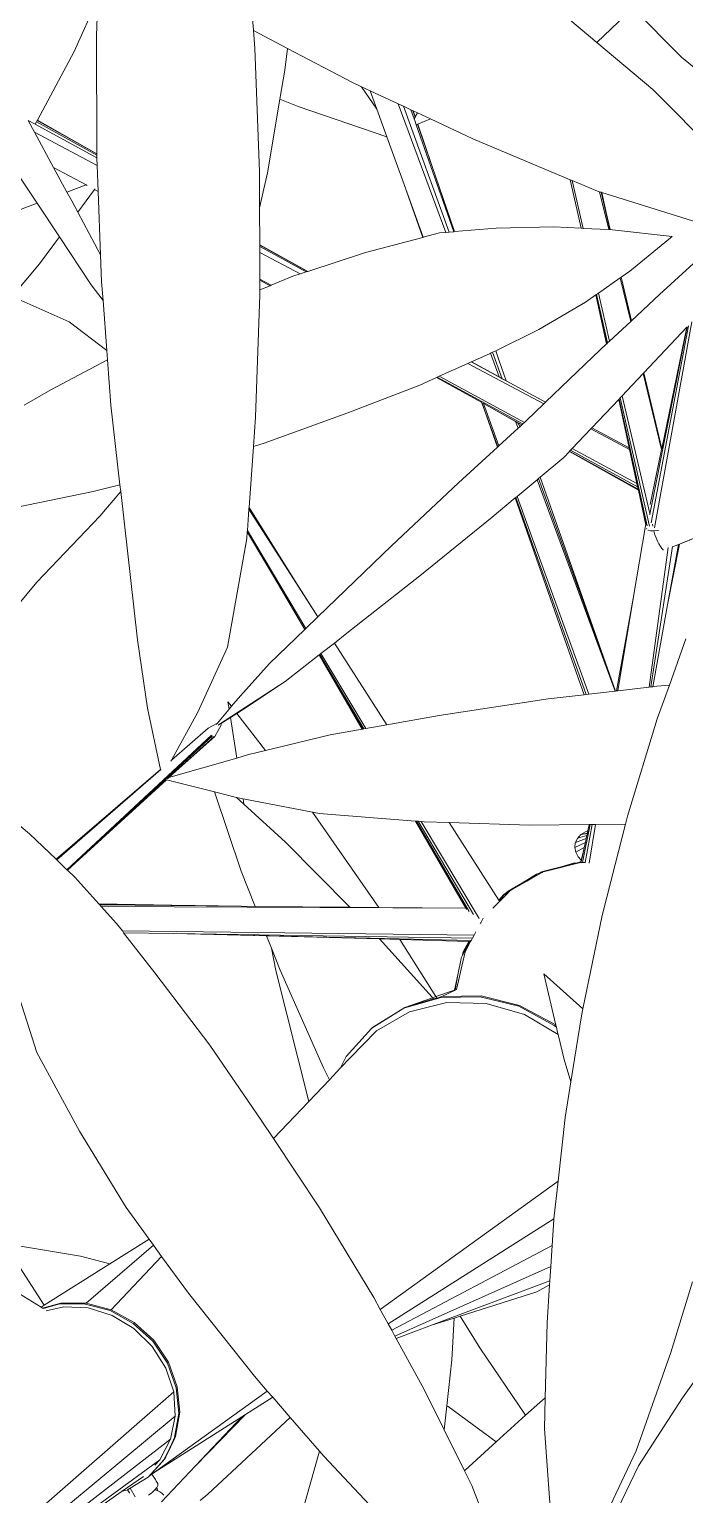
# Model space of a CAD drawing. Header units: inches. Extents: x 3 to 218426, y 2 to 56473.
# Drawn here: x 41606.5 to 41701.1, y 21771.5 to 21982.9 of the extents above; entities that cross this region are included whole.
import ezdxf

# ---------------------------------------------------------------- set-up
doc = ezdxf.new("R2010")
doc.units = ezdxf.units.IN
doc.header["$MEASUREMENT"] = 0
doc.layers.add('Edges', color=7, linetype='Continuous', lineweight=18)

# ---------------------------------------------------------------- blocks, each defined once
blk = doc.blocks.new('BAMBOOPLAN')
at = {"layer": 'Edges'}
for p, q in [((5.8581, 7.2785), (5.8747, 7.0607)), ((5.5537, 7.1268), (5.5053, 7.0174)), ((5.5537, 7.1268), (5.551, 7.0505)), ((6.6573, 7.1071), (6.5829, 7.0361)), ((6.6573, 7.1071), (6.7578, 7.0055)), ((6.5103, 7.0969), (6.5829, 7.0361)), ((5.551, 7.0505), (5.5516, 6.8068)), ((5.8747, 7.0607), (5.8775, 7.0241)), ((5.8747, 7.0607), (5.9453, 7.0237)), ((5.5053, 7.0174), (5.4291, 6.8758)), ((5.8775, 7.0241), (5.8875, 6.7697)), ((5.9453, 7.0237), (5.9395, 6.9793)), ((5.9453, 7.0237), (6.0791, 6.9536)), ((6.5829, 7.0361), (6.6985, 6.9394)), ((6.7578, 7.0055), (6.8607, 6.9212)), ((5.9395, 6.9793), (5.9294, 6.9195)), ((6.0791, 6.9536), (6.0976, 6.9449)), ((5.9294, 6.9195), (5.9036, 6.7676)), ((5.9294, 6.9195), (5.9669, 6.9038)), ((6.0976, 6.9449), (6.129, 6.8988)), ((6.0976, 6.9449), (6.1153, 6.9367)), ((6.1153, 6.9367), (6.1734, 6.9094)), ((6.1153, 6.9367), (6.129, 6.8988)), ((6.6985, 6.9394), (6.8376, 6.7994)), ((5.9669, 6.9038), (6.1499, 6.8413)), ((6.129, 6.8988), (6.1499, 6.8413)), ((6.2714, 6.6445), (6.1734, 6.9094)), ((6.1734, 6.9094), (6.1841, 6.9045)), ((6.2782, 6.6451), (6.1841, 6.9045)), ((6.1841, 6.9045), (6.1998, 6.8971)), ((6.1998, 6.8971), (6.2083, 6.8729)), ((6.1998, 6.8971), (6.2036, 6.8953)), ((6.2036, 6.8953), (6.2082, 6.882)), ((6.2036, 6.8953), (6.2044, 6.8949)), ((6.2044, 6.8949), (6.2086, 6.8826)), ((6.2044, 6.8949), (6.2133, 6.8908)), ((6.2133, 6.8908), (6.2086, 6.8826)), ((6.2133, 6.8908), (6.2398, 6.8784)), ((5.4102, 6.8755), (5.423, 6.8685)), ((5.4102, 6.8755), (5.4235, 6.8509)), ((5.423, 6.8685), (5.4247, 6.8676)), ((5.4272, 6.8723), (5.4247, 6.8676)), ((5.4247, 6.8676), (5.5516, 6.7984)), ((5.4287, 6.8751), (5.4272, 6.8723)), ((5.4272, 6.8723), (5.5516, 6.8037)), ((5.4291, 6.8758), (5.4287, 6.8751)), ((5.4287, 6.8751), (5.5516, 6.8066)), ((5.4291, 6.8758), (5.5516, 6.8068)), ((6.2082, 6.882), (6.2064, 6.8789)), ((6.2086, 6.8826), (6.2082, 6.882)), ((6.2083, 6.8729), (6.2106, 6.8665)), ((6.2132, 6.8676), (6.2106, 6.8665)), ((6.2106, 6.8665), (6.2881, 6.646)), ((6.2136, 6.8678), (6.2132, 6.8676)), ((6.2132, 6.8676), (6.2427, 6.7823)), ((6.2398, 6.8784), (6.2136, 6.8678)), ((6.2136, 6.8678), (6.2427, 6.7823)), ((6.2398, 6.8784), (6.3275, 6.8373)), ((5.5522, 6.7822), (5.4235, 6.8509)), ((5.4235, 6.8509), (5.4626, 6.7785)), ((6.1499, 6.8413), (6.1855, 6.743)), ((6.3275, 6.8373), (6.5282, 6.7531)), ((5.3599, 6.8081), (5.4284, 6.7047)), ((5.5516, 6.8068), (5.5516, 6.8066)), ((5.5516, 6.8066), (5.5516, 6.8037)), ((5.5516, 6.8037), (5.5516, 6.7984)), ((5.5516, 6.7984), (5.5516, 6.7969)), ((5.4626, 6.7785), (5.5296, 6.7423)), ((5.4626, 6.7785), (5.4902, 6.7277)), ((5.5516, 6.7969), (5.5522, 6.7822)), ((5.5522, 6.7822), (5.5543, 6.7289)), ((5.8875, 6.7697), (5.8876, 6.6953)), ((6.2427, 6.7823), (6.2897, 6.6461)), ((5.4902, 6.7277), (5.5296, 6.7423)), ((5.5296, 6.7423), (5.5318, 6.7411)), ((5.9036, 6.7676), (5.8876, 6.6953)), ((6.1855, 6.743), (6.2243, 6.6343)), ((6.1855, 6.743), (6.2249, 6.6344)), ((6.5282, 6.7531), (6.5462, 6.6744)), ((6.5282, 6.7531), (6.5321, 6.7515)), ((6.5321, 6.7515), (6.5552, 6.6528)), ((6.5321, 6.7515), (6.5848, 6.7294)), ((5.4902, 6.7277), (5.5001, 6.7094)), ((5.5001, 6.7094), (5.5124, 6.6863)), ((5.5124, 6.6863), (5.5469, 6.7329)), ((5.5469, 6.7329), (5.5479, 6.7343)), ((5.5469, 6.7329), (5.5543, 6.7289)), ((5.5543, 6.7289), (5.5595, 6.5982)), ((6.5848, 6.7294), (6.5888, 6.7281)), ((6.6076, 6.6503), (6.5888, 6.7281)), ((6.5888, 6.7281), (6.5919, 6.7272)), ((6.6101, 6.6502), (6.5919, 6.7272)), ((6.5919, 6.7272), (6.5929, 6.7269)), ((6.6024, 6.6859), (6.5929, 6.7269)), ((6.5929, 6.7269), (6.5933, 6.7268)), ((6.5933, 6.7268), (6.6024, 6.6859)), ((6.5933, 6.7268), (6.7912, 6.6652)), ((5.3481, 6.6748), (5.4284, 6.7047)), ((5.4746, 6.6351), (5.4284, 6.7047)), ((5.5124, 6.6863), (5.5595, 6.5982)), ((5.8876, 6.6953), (5.8878, 6.6192)), ((6.6107, 6.6502), (6.6024, 6.6859)), ((6.3753, 6.6535), (6.2897, 6.6461)), ((6.4945, 6.6557), (6.3753, 6.6535)), ((6.551, 6.653), (6.4945, 6.6557)), ((6.551, 6.653), (6.5462, 6.6744)), ((6.5462, 6.6744), (6.5511, 6.653)), ((6.5511, 6.653), (6.551, 6.653)), ((6.5552, 6.6528), (6.5511, 6.653)), ((6.6076, 6.6503), (6.5552, 6.6528)), ((6.6101, 6.6502), (6.6076, 6.6503)), ((6.6107, 6.6502), (6.6101, 6.6502)), ((6.6157, 6.6499), (6.6107, 6.6502)), ((6.7388, 6.6362), (6.6157, 6.6499)), ((5.4338, 6.5799), (5.4746, 6.6351)), ((5.4746, 6.6351), (5.5399, 6.5366)), ((5.8878, 6.6192), (5.9868, 6.5641)), ((5.8878, 6.6192), (5.8878, 6.6185)), ((5.8878, 6.6185), (5.9866, 6.564)), ((5.8878, 6.6185), (5.8878, 6.6152)), ((6.2243, 6.6343), (6.1061, 6.6028)), ((6.2249, 6.6344), (6.2243, 6.6343)), ((6.2587, 6.6434), (6.2249, 6.6344)), ((6.2714, 6.6445), (6.2587, 6.6434)), ((6.2782, 6.6451), (6.2714, 6.6445)), ((6.2881, 6.646), (6.2782, 6.6451)), ((6.2897, 6.6461), (6.2881, 6.646)), ((6.7388, 6.6362), (6.6514, 6.5649)), ((5.5595, 6.5982), (5.5617, 6.5426)), ((5.8878, 6.6152), (5.9836, 6.5631)), ((5.8878, 6.6152), (5.8879, 6.6033)), ((5.971, 6.559), (5.8879, 6.6033)), ((5.8879, 6.6033), (5.888, 6.5482)), ((6.1061, 6.6028), (5.9868, 6.5641)), ((6.7986, 6.595), (6.7127, 6.5168)), ((5.3772, 6.5124), (5.4338, 6.5799)), ((5.971, 6.559), (5.9564, 6.5542)), ((5.9836, 6.5631), (5.971, 6.559)), ((5.9866, 6.564), (5.9836, 6.5631)), ((5.9868, 6.5641), (5.9866, 6.564)), ((6.6514, 6.5649), (6.6334, 6.5523)), ((5.5399, 6.5366), (5.5646, 6.5039)), ((5.5617, 6.5426), (5.5646, 6.5039)), ((5.888, 6.5482), (5.9112, 6.5356)), ((5.888, 6.5482), (5.888, 6.5463)), ((5.888, 6.5463), (5.9092, 6.5347)), ((5.888, 6.5463), (5.8881, 6.526)), ((5.9092, 6.5347), (5.8881, 6.526)), ((5.9112, 6.5356), (5.9092, 6.5347)), ((5.9564, 6.5542), (5.9112, 6.5356)), ((6.6315, 6.551), (6.5863, 6.5195)), ((6.6333, 6.5522), (6.6315, 6.551)), ((6.6532, 6.4611), (6.6315, 6.551)), ((6.6334, 6.5523), (6.6333, 6.5522)), ((6.6352, 6.5442), (6.6333, 6.5522)), ((6.6352, 6.5442), (6.6334, 6.5523)), ((6.6546, 6.4624), (6.6352, 6.5442)), ((5.3772, 6.5124), (5.4949, 6.4599)), ((5.5646, 6.5039), (5.5725, 6.4007)), ((5.8881, 6.5161), (5.8793, 6.2639)), ((5.8881, 6.526), (5.8881, 6.5161)), ((6.5596, 6.5008), (6.4634, 6.4441)), ((6.5813, 6.516), (6.5596, 6.5008)), ((6.6033, 6.4145), (6.5813, 6.516)), ((6.5814, 6.516), (6.5813, 6.516)), ((6.5824, 6.5167), (6.5814, 6.516)), ((6.6038, 6.415), (6.5814, 6.516)), ((6.5863, 6.5195), (6.5824, 6.5167)), ((6.5824, 6.5167), (6.6054, 6.4165)), ((6.5863, 6.5195), (6.6095, 6.4203)), ((6.7127, 6.5168), (6.6546, 6.4624)), ((5.4949, 6.4599), (5.5725, 6.4007)), ((6.4634, 6.4441), (6.3746, 6.4006)), ((6.6532, 6.4611), (6.6095, 6.4203)), ((6.6546, 6.4624), (6.6532, 6.4611)), ((6.7689, 6.4489), (6.68, 6.3548)), ((6.6924, 6.0634), (6.7695, 6.4496)), ((6.772, 6.4522), (6.6951, 6.0459)), ((6.7794, 6.4601), (6.702, 6.0357)), ((6.717, 6.1983), (6.7689, 6.4489)), ((6.6033, 6.4145), (6.5747, 6.3878)), ((6.6038, 6.415), (6.6033, 6.4145)), ((6.6054, 6.4165), (6.6038, 6.415)), ((6.6095, 6.4203), (6.6054, 6.4165)), ((5.5739, 6.3817), (5.457, 6.32)), ((5.5725, 6.4007), (5.5739, 6.3817)), ((5.5739, 6.3817), (5.581, 6.2881)), ((6.3242, 6.3775), (6.3172, 6.3744)), ((6.3248, 6.3777), (6.3242, 6.3775)), ((6.3242, 6.3775), (6.4126, 6.3294)), ((6.3631, 6.3949), (6.3248, 6.3777)), ((6.3248, 6.3777), (6.3816, 6.3464)), ((6.3636, 6.3952), (6.3631, 6.3949)), ((6.3682, 6.3974), (6.3636, 6.3952)), ((6.3816, 6.3464), (6.3636, 6.3952)), ((6.3745, 6.4005), (6.3682, 6.3974)), ((6.388, 6.3429), (6.3682, 6.3974)), ((6.3746, 6.4006), (6.3745, 6.4005)), ((6.3745, 6.4005), (6.3819, 6.3794)), ((6.3746, 6.4006), (6.3819, 6.3794)), ((6.3819, 6.3794), (6.3964, 6.3383)), ((6.5747, 6.3878), (6.4771, 6.2942)), ((6.2523, 6.3452), (6.2182, 6.3299)), ((6.254, 6.346), (6.2523, 6.3452)), ((6.2523, 6.3452), (6.3456, 6.2935)), ((6.258, 6.3478), (6.254, 6.346)), ((6.254, 6.346), (6.4302, 6.2495)), ((6.3172, 6.3744), (6.258, 6.3478)), ((6.258, 6.3478), (6.4336, 6.2526)), ((6.4737, 6.2909), (6.3172, 6.3744)), ((6.3816, 6.3464), (6.388, 6.3429)), ((6.679, 6.3537), (6.6449, 6.3176)), ((6.68, 6.3548), (6.679, 6.3537)), ((6.7168, 6.1971), (6.679, 6.3537)), ((6.717, 6.1983), (6.68, 6.3548)), ((5.457, 6.32), (5.4021, 6.2886)), ((6.2182, 6.3299), (6.0697, 6.2725)), ((6.388, 6.3429), (6.3964, 6.3383)), ((6.3964, 6.3383), (6.4126, 6.3294)), ((6.4126, 6.3294), (6.4771, 6.2942)), ((6.6449, 6.3176), (6.6357, 6.3079)), ((5.581, 6.2881), (5.5995, 6.1244)), ((6.3456, 6.2935), (6.3779, 6.2016)), ((6.3456, 6.2935), (6.3461, 6.2933)), ((6.3461, 6.2933), (6.3786, 6.2023)), ((6.3461, 6.2933), (6.3493, 6.2915)), ((6.3493, 6.2915), (6.3809, 6.2044)), ((6.3493, 6.2915), (6.3774, 6.2759)), ((6.4737, 6.2909), (6.4381, 6.2567)), ((6.4771, 6.2942), (6.4737, 6.2909)), ((6.6282, 6.2999), (6.5731, 6.2419)), ((6.6291, 6.3009), (6.6282, 6.2999)), ((6.6498, 6.2001), (6.6282, 6.2999)), ((6.6314, 6.3033), (6.6291, 6.3009)), ((6.6872, 6.0396), (6.6291, 6.3009)), ((6.6357, 6.3079), (6.6314, 6.3033)), ((6.6314, 6.3033), (6.692, 6.0388)), ((6.6357, 6.3079), (6.6925, 6.0649)), ((5.8793, 6.2639), (5.8749, 6.2034)), ((6.0697, 6.2725), (5.8972, 6.2103)), ((6.3774, 6.2759), (6.4155, 6.2546)), ((6.3774, 6.2759), (6.4283, 6.2478)), ((6.4206, 6.2407), (6.4155, 6.2546)), ((6.4155, 6.2546), (6.4212, 6.2515)), ((6.4381, 6.2567), (6.4336, 6.2526)), ((6.4206, 6.2407), (6.3809, 6.2044)), ((6.424, 6.2438), (6.4206, 6.2407)), ((6.424, 6.2438), (6.4212, 6.2515)), ((6.4212, 6.2515), (6.4281, 6.2476)), ((6.4281, 6.2476), (6.424, 6.2438)), ((6.4283, 6.2478), (6.4281, 6.2476)), ((6.4302, 6.2495), (6.4283, 6.2478)), ((6.4336, 6.2526), (6.4302, 6.2495)), ((6.5706, 6.2393), (6.5325, 6.1991)), ((6.5731, 6.2419), (6.5706, 6.2393)), ((6.6506, 6.1966), (6.5706, 6.2393)), ((6.5731, 6.2419), (6.6498, 6.2001)), ((5.8749, 6.2034), (5.8657, 6.0772)), ((5.8972, 6.2103), (5.8749, 6.2034)), ((6.3779, 6.2016), (6.2979, 6.1284)), ((6.3786, 6.2023), (6.3779, 6.2016)), ((6.3809, 6.2044), (6.3786, 6.2023)), ((6.529, 6.1954), (6.5269, 6.1932)), ((6.5325, 6.1991), (6.529, 6.1954)), ((6.529, 6.1954), (6.6673, 6.1197)), ((6.5325, 6.1991), (6.6657, 6.1269)), ((6.6506, 6.1966), (6.6498, 6.2001)), ((6.6657, 6.1269), (6.6506, 6.1966)), ((6.6932, 6.0832), (6.7168, 6.1971)), ((6.7168, 6.1971), (6.717, 6.1983)), ((6.5149, 6.1804), (6.4662, 6.1399)), ((6.5264, 6.1926), (6.5149, 6.1804)), ((6.5269, 6.1932), (6.5264, 6.1926)), ((6.5264, 6.1926), (6.6688, 6.1129)), ((6.5269, 6.1932), (6.6683, 6.1149)), ((6.4599, 6.1346), (6.4186, 6.1003)), ((6.4627, 6.137), (6.4599, 6.1346)), ((6.621, 5.6988), (6.4599, 6.1346)), ((6.4662, 6.1399), (6.4627, 6.137)), ((6.6049, 5.7455), (6.4627, 6.137)), ((6.4662, 6.1399), (6.6049, 5.7455)), ((5.5442, 6.1101), (5.3606, 6.0727)), ((5.5995, 6.1244), (5.5442, 6.1101)), ((5.6011, 6.1103), (5.5579, 6.0598)), ((5.5995, 6.1244), (5.6011, 6.1103)), ((5.6354, 5.8045), (5.6011, 6.1103)), ((6.2979, 6.1284), (6.1598, 5.9986)), ((6.6673, 6.1197), (6.6657, 6.1269)), ((6.6683, 6.1149), (6.6673, 6.1197)), ((6.6688, 6.1129), (6.6683, 6.1149)), ((6.678, 6.0703), (6.6688, 6.1129)), ((5.8655, 6.0738), (5.8623, 6.0297)), ((5.8656, 6.0755), (5.8655, 6.0738)), ((6.0075, 5.8516), (5.8655, 6.0738)), ((5.8657, 6.0772), (5.8656, 6.0755)), ((5.9596, 5.9273), (5.8656, 6.0755)), ((5.8657, 6.0772), (5.9596, 5.9273)), ((6.4146, 6.097), (6.367, 6.0573)), ((6.4158, 6.098), (6.4146, 6.097)), ((6.4146, 6.097), (6.5455, 5.7242)), ((6.4186, 6.1003), (6.4158, 6.098)), ((6.4158, 6.098), (6.5609, 5.6917)), ((6.4186, 6.1003), (6.5666, 5.6924)), ((5.5579, 6.0598), (5.4279, 5.9233)), ((6.367, 6.0573), (6.2178, 5.9364)), ((6.6839, 6.0428), (6.678, 6.0703)), ((6.6844, 6.041), (6.678, 6.0703)), ((6.6839, 6.0428), (6.6841, 6.0416)), ((6.6922, 6.0624), (6.6924, 6.0634)), ((6.6925, 6.0647), (6.6925, 6.0649)), ((6.6951, 6.0459), (6.6951, 6.0455)), ((6.6976, 6.0431), (6.6976, 6.0432)), ((6.6976, 6.0431), (6.6987, 6.0386)), ((5.8611, 6.0137), (5.8213, 5.7894)), ((5.8621, 6.027), (5.8611, 6.0137)), ((5.8623, 6.0297), (5.8621, 6.027)), ((5.8621, 6.027), (5.925, 5.9207)), ((5.8623, 6.0297), (5.9829, 5.8279)), ((6.6832, 6.0397), (6.6582, 5.8899)), ((6.6841, 6.0416), (6.6832, 6.0397)), ((6.6842, 6.0417), (6.6841, 6.0416)), ((6.6841, 6.0416), (6.6844, 6.0403)), ((6.6842, 6.0327), (6.6842, 6.0324)), ((6.6844, 6.0402), (6.6845, 6.0401)), ((6.6844, 6.0325), (6.6844, 6.0328)), ((6.6859, 6.0338), (6.686, 6.0335)), ((6.686, 6.0335), (6.686, 6.0334)), ((6.6885, 6.0307), (6.6893, 6.0303)), ((6.6893, 6.0303), (6.6941, 6.0295)), ((6.6941, 6.0295), (6.6947, 6.0295)), ((6.6947, 6.0295), (6.6949, 6.0293)), ((6.6947, 6.0295), (6.7008, 6.0293)), ((6.7005, 6.0293), (6.7012, 6.0266)), ((6.7008, 6.0293), (6.7087, 6.0297)), ((6.7012, 6.0266), (6.703, 6.0208)), ((6.702, 6.0357), (6.702, 6.0357)), ((6.703, 6.0208), (6.7054, 6.0145)), ((6.7054, 6.0145), (6.7082, 6.0082)), ((6.7087, 6.0297), (6.7102, 6.0299)), ((6.7468, 5.9993), (6.824, 6.0309)), ((6.7536, 6.002), (6.8193, 6.0286)), ((6.1598, 5.9986), (6.0076, 5.8517)), ((6.6911, 5.707), (6.73, 5.9946)), ((6.6948, 5.7074), (6.739, 5.9971)), ((6.7082, 6.0082), (6.7113, 6.0022)), ((6.7113, 6.0022), (6.7144, 5.997)), ((6.7144, 5.997), (6.7172, 5.9929)), ((6.7172, 5.9929), (6.7197, 5.9902)), ((6.7197, 5.9902), (6.7204, 5.9898)), ((6.7536, 6.002), (6.7291, 5.8769)), ((6.7514, 6.0011), (6.7291, 5.8769)), ((6.7409, 5.9969), (6.7467, 5.9992)), ((6.7467, 5.9992), (6.7468, 5.9993)), ((6.7468, 5.9993), (6.7514, 6.0011)), ((6.7514, 6.0011), (6.7536, 6.002)), ((5.4279, 5.9233), (5.2848, 5.7516)), ((6.0076, 5.8517), (5.9596, 5.9273)), ((6.2178, 5.9364), (6.0677, 5.818)), ((5.925, 5.9207), (5.9809, 5.826)), ((5.9805, 5.8255), (5.925, 5.9207)), ((6.6582, 5.8899), (6.6236, 5.6991)), ((6.6582, 5.8899), (6.6265, 5.6994)), ((6.7291, 5.8769), (6.6988, 5.7079)), ((6.0075, 5.8516), (5.9829, 5.8279)), ((6.0076, 5.8517), (6.0075, 5.8516)), ((5.6354, 5.8045), (5.6562, 5.6637)), ((5.9805, 5.8255), (5.9081, 5.7556)), ((5.9809, 5.826), (5.9805, 5.8255)), ((5.9829, 5.8279), (5.9809, 5.826)), ((6.0677, 5.818), (6.0418, 5.7979)), ((6.7669, 5.8063), (6.7327, 5.7109)), ((5.8213, 5.7894), (5.7599, 5.6553)), ((6.0106, 5.7735), (5.9404, 5.7189)), ((6.0107, 5.7736), (6.0106, 5.7735)), ((6.0993, 5.6201), (6.0106, 5.7735)), ((6.0115, 5.7742), (6.0107, 5.7736)), ((6.1002, 5.6203), (6.0107, 5.7736)), ((6.0139, 5.7761), (6.0115, 5.7742)), ((6.0115, 5.7742), (6.1023, 5.6207)), ((6.0418, 5.7979), (6.0139, 5.7761)), ((6.0139, 5.7761), (6.1065, 5.6214)), ((6.1497, 5.629), (6.0418, 5.7979)), ((5.9081, 5.7556), (5.8482, 5.6892)), ((6.6218, 5.6989), (6.6049, 5.7455)), ((5.9404, 5.7189), (5.8028, 5.6291)), ((5.9404, 5.7189), (5.8662, 5.6688)), ((6.5567, 5.6912), (6.5455, 5.7242)), ((6.5455, 5.7242), (6.557, 5.6913)), ((6.7327, 5.7109), (6.7067, 5.7088)), ((6.7327, 5.7109), (6.7079, 5.6416)), ((5.8482, 5.6892), (5.8297, 5.6674)), ((6.4824, 5.6826), (6.2582, 5.6482)), ((6.5567, 5.6912), (6.4824, 5.6826)), ((6.557, 5.6913), (6.5567, 5.6912)), ((6.5609, 5.6917), (6.557, 5.6913)), ((6.5666, 5.6924), (6.5609, 5.6917)), ((6.621, 5.6988), (6.5666, 5.6924)), ((6.6218, 5.6989), (6.621, 5.6988)), ((6.6236, 5.6991), (6.6218, 5.6989)), ((6.6265, 5.6994), (6.6236, 5.6991)), ((6.6911, 5.707), (6.6265, 5.6994)), ((6.6948, 5.7074), (6.6911, 5.707)), ((6.6988, 5.7079), (6.6948, 5.7074)), ((6.7067, 5.7088), (6.6988, 5.7079)), ((5.6562, 5.6637), (5.6834, 5.5373)), ((5.7599, 5.6553), (5.7055, 5.5563)), ((5.8247, 5.6615), (5.8006, 5.633)), ((5.8223, 5.6769), (5.8297, 5.6674)), ((5.8223, 5.6769), (5.8247, 5.6615)), ((5.8297, 5.6674), (5.8247, 5.6615)), ((5.8408, 5.6528), (5.8274, 5.6444)), ((5.8662, 5.6688), (5.8408, 5.6528)), ((5.8408, 5.6528), (5.8995, 5.5762)), ((5.7813, 5.6222), (5.7055, 5.5563)), ((5.7813, 5.6222), (5.8006, 5.633)), ((5.7825, 5.6225), (5.7824, 5.6224)), ((5.7958, 5.6064), (5.8084, 5.6284)), ((5.7984, 5.6304), (5.7977, 5.6296)), ((5.8006, 5.633), (5.7994, 5.6315)), ((5.8071, 5.6316), (5.8019, 5.6283)), ((5.8274, 5.6444), (5.8071, 5.6316)), ((5.8075, 5.631), (5.8071, 5.6316)), ((5.808, 5.6302), (5.8075, 5.631)), ((5.8083, 5.6295), (5.808, 5.6302)), ((5.8085, 5.6288), (5.8083, 5.6295)), ((5.8084, 5.6284), (5.8085, 5.6288)), ((5.8274, 5.6444), (5.8403, 5.5608)), ((6.0993, 5.6201), (6.033, 5.6084)), ((6.1002, 5.6203), (6.0993, 5.6201)), ((6.1023, 5.6207), (6.1002, 5.6203)), ((6.1065, 5.6214), (6.1023, 5.6207)), ((6.1497, 5.629), (6.1065, 5.6214)), ((6.2582, 5.6482), (6.1497, 5.629)), ((6.7079, 5.6416), (6.6463, 5.4406)), ((5.4901, 5.3306), (5.7881, 5.6077)), ((5.4907, 5.33), (5.7902, 5.6063)), ((5.795, 5.6055), (5.7149, 5.5334)), ((5.7937, 5.6052), (5.7149, 5.5334)), ((5.795, 5.6055), (5.7958, 5.6064)), ((6.033, 5.6084), (5.8995, 5.5762)), ((5.8403, 5.5608), (5.7006, 5.5203)), ((5.8629, 5.5674), (5.8403, 5.5608)), ((5.8995, 5.5762), (5.8629, 5.5674)), ((5.6834, 5.5373), (5.4678, 5.352)), ((5.6835, 5.5371), (5.4691, 5.3507)), ((5.6834, 5.5373), (5.6835, 5.5371)), ((5.6835, 5.5371), (5.6837, 5.5361)), ((5.7149, 5.5334), (5.7006, 5.5203)), ((5.7055, 5.5563), (5.7044, 5.5544)), ((5.6954, 5.5156), (5.4911, 5.3296)), ((5.6954, 5.5156), (5.6951, 5.5157)), ((5.7945, 5.491), (5.6954, 5.5156)), ((5.7006, 5.5203), (5.6978, 5.5179)), ((5.3129, 5.4878), (5.4128, 5.4047)), ((5.7945, 5.491), (5.8498, 5.3278)), ((5.84, 5.4797), (5.7945, 5.491)), ((5.84, 5.4797), (5.8551, 5.4658)), ((5.8501, 5.4772), (5.84, 5.4797)), ((5.8534, 5.4765), (5.8501, 5.4772)), ((5.8534, 5.4765), (5.8551, 5.4658)), ((5.9966, 5.4491), (5.8534, 5.4765)), ((5.8551, 5.4658), (5.9408, 5.387)), ((5.9966, 5.4491), (6.1335, 5.2526)), ((6.0101, 5.4466), (5.9966, 5.4491)), ((6.2089, 5.4308), (6.0101, 5.4466)), ((6.6463, 5.4406), (6.6421, 5.4242)), ((6.2881, 5.2941), (6.2089, 5.4308)), ((6.2109, 5.4306), (6.2089, 5.4308)), ((6.3196, 5.2443), (6.2109, 5.4306)), ((6.2148, 5.4303), (6.2109, 5.4306)), ((6.2148, 5.4303), (6.3285, 5.2379)), ((6.221, 5.4298), (6.2148, 5.4303)), ((6.221, 5.4298), (6.3404, 5.2302)), ((6.2272, 5.4293), (6.221, 5.4298)), ((6.2784, 5.4278), (6.2272, 5.4293)), ((6.3807, 5.2676), (6.2784, 5.4278)), ((6.4443, 5.4227), (6.2784, 5.4278)), ((6.5676, 5.4236), (6.4443, 5.4227)), ((6.5594, 5.4088), (6.55, 5.403)), ((6.5535, 5.3455), (6.5696, 5.4236)), ((6.5735, 5.4237), (6.5593, 5.3453)), ((6.5594, 5.4088), (6.5647, 5.4105)), ((6.5637, 5.4062), (6.5647, 5.4105)), ((6.5647, 5.4105), (6.5676, 5.4236)), ((6.5806, 5.4237), (6.5673, 5.3442)), ((6.5696, 5.4236), (6.5676, 5.4236)), ((6.5735, 5.4237), (6.5696, 5.4236)), ((6.5806, 5.4237), (6.5735, 5.4237)), ((6.6421, 5.4242), (6.5806, 5.4237)), ((6.6421, 5.4242), (6.621, 5.3415)), ((5.4128, 5.4047), (5.4678, 5.352)), ((5.9408, 5.387), (6.0735, 5.2531)), ((6.5386, 5.3861), (6.5375, 5.3763)), ((6.538, 5.3765), (6.5594, 5.3865)), ((6.5429, 5.3952), (6.5386, 5.3861)), ((6.5392, 5.3863), (6.5612, 5.3948)), ((6.55, 5.403), (6.5429, 5.3952)), ((6.5434, 5.3954), (6.5627, 5.4013)), ((6.5505, 5.4031), (6.5637, 5.4062)), ((6.5505, 5.4031), (6.5636, 5.4055)), ((6.557, 5.376), (6.5594, 5.3865)), ((6.5594, 5.3865), (6.5612, 5.3948)), ((6.5612, 5.3948), (6.5627, 5.4013)), ((6.5627, 5.4013), (6.5636, 5.4055)), ((6.5636, 5.4055), (6.5637, 5.4062)), ((5.4678, 5.352), (5.4691, 5.3507)), ((5.4691, 5.3507), (5.4901, 5.3306)), ((6.5375, 5.3763), (6.5395, 5.3664)), ((6.5395, 5.3664), (6.5446, 5.3572)), ((6.5401, 5.3666), (6.557, 5.376)), ((6.5446, 5.3572), (6.5511, 5.3505)), ((6.5501, 5.3466), (6.5511, 5.3505)), ((6.5505, 5.3467), (6.556, 5.3713)), ((6.5511, 5.3505), (6.556, 5.3713)), ((6.556, 5.3713), (6.557, 5.376)), ((5.4901, 5.3306), (5.4907, 5.33)), ((5.4907, 5.33), (5.4911, 5.3296)), ((5.4911, 5.3296), (5.5061, 5.3152)), ((5.8498, 5.3278), (5.8783, 5.2549)), ((6.4585, 5.3215), (6.4298, 5.3035)), ((6.4613, 5.3198), (6.4389, 5.307)), ((6.4594, 5.3193), (6.449, 5.3134)), ((6.4577, 5.3188), (6.449, 5.3134)), ((6.4594, 5.3193), (6.4577, 5.3188)), ((6.464, 5.3231), (6.4585, 5.3215)), ((6.4682, 5.3243), (6.4594, 5.3193)), ((6.4613, 5.3198), (6.4594, 5.3193)), ((6.4701, 5.3249), (6.4613, 5.3198)), ((6.4688, 5.3258), (6.464, 5.3231)), ((6.4682, 5.3243), (6.464, 5.3231)), ((6.4702, 5.3255), (6.4682, 5.3243)), ((6.4701, 5.3249), (6.4682, 5.3243)), ((6.4725, 5.3268), (6.4688, 5.3258)), ((6.4688, 5.3258), (6.4702, 5.3255)), ((6.4709, 5.3253), (6.4701, 5.3249)), ((6.4725, 5.3268), (6.4702, 5.3255)), ((6.4702, 5.3255), (6.4709, 5.3253)), ((6.4723, 5.3261), (6.4709, 5.3253)), ((6.487, 5.3298), (6.4723, 5.3261)), ((6.5021, 5.3342), (6.4725, 5.3268)), ((6.4736, 5.3274), (6.4725, 5.3268)), ((6.5096, 5.3364), (6.4736, 5.3274)), ((6.5436, 5.344), (6.487, 5.3298)), ((6.5021, 5.3342), (6.487, 5.3298)), ((6.5096, 5.3364), (6.5021, 5.3342)), ((6.5351, 5.3439), (6.5096, 5.3364)), ((6.5396, 5.3439), (6.5096, 5.3364)), ((6.5396, 5.3439), (6.5351, 5.3439)), ((6.5501, 5.3466), (6.5396, 5.3439)), ((6.5408, 5.344), (6.5396, 5.3439)), ((6.5462, 5.3453), (6.5408, 5.344)), ((6.5436, 5.344), (6.5408, 5.344)), ((6.5471, 5.3449), (6.5436, 5.344)), ((6.5487, 5.3453), (6.5462, 5.3453)), ((6.5462, 5.3453), (6.5471, 5.3449)), ((6.5487, 5.3453), (6.5471, 5.3449)), ((6.5496, 5.3455), (6.5487, 5.3453)), ((6.5499, 5.3455), (6.5496, 5.3455)), ((6.5499, 5.3458), (6.5501, 5.3466)), ((6.5499, 5.3458), (6.5499, 5.3455)), ((6.5502, 5.3455), (6.5499, 5.3455)), ((6.5505, 5.3467), (6.5501, 5.3466)), ((6.5502, 5.3455), (6.5505, 5.3467)), ((6.5535, 5.3455), (6.5502, 5.3455)), ((6.5509, 5.3468), (6.5505, 5.3467)), ((6.5514, 5.3468), (6.5509, 5.3468)), ((6.5593, 5.3453), (6.5535, 5.3455)), ((6.5596, 5.3453), (6.5593, 5.3453)), ((6.5673, 5.3442), (6.5673, 5.3441)), ((6.621, 5.3415), (6.5941, 5.2363)), ((5.5061, 5.3152), (5.5556, 5.2604)), ((6.3129, 5.2509), (6.2881, 5.2941)), ((6.314, 5.2493), (6.2881, 5.2941)), ((6.4298, 5.3035), (6.4003, 5.2866)), ((6.4047, 5.2879), (6.4027, 5.2866)), ((6.4389, 5.307), (6.4039, 5.2871)), ((6.4047, 5.2879), (6.4039, 5.2871)), ((6.408, 5.2899), (6.4047, 5.2879)), ((6.4051, 5.2883), (6.4047, 5.2879)), ((6.4047, 5.2879), (6.4047, 5.2879)), ((6.408, 5.2899), (6.4051, 5.2883)), ((6.449, 5.3134), (6.408, 5.2899)), ((6.4298, 5.3035), (6.408, 5.2899)), ((6.449, 5.3134), (6.4389, 5.307)), ((5.5556, 5.2604), (5.7063, 5.2571)), ((5.5556, 5.2604), (5.5566, 5.2592)), ((5.7063, 5.2571), (5.5566, 5.2592)), ((5.5566, 5.2592), (5.5579, 5.2578)), ((5.5579, 5.2578), (5.5608, 5.2545)), ((5.8499, 5.2551), (5.5579, 5.2578)), ((6.3992, 5.2822), (6.3689, 5.2512)), ((6.3916, 5.2797), (6.3807, 5.2676)), ((6.3814, 5.2666), (6.3807, 5.2676)), ((6.3908, 5.277), (6.3814, 5.2666)), ((6.3814, 5.2666), (6.3814, 5.2665)), ((6.3955, 5.2799), (6.3908, 5.277)), ((6.3964, 5.2827), (6.3916, 5.2797)), ((6.3994, 5.2839), (6.3955, 5.2799)), ((6.3992, 5.2822), (6.3955, 5.2799)), ((6.4003, 5.2866), (6.3964, 5.2827)), ((6.4027, 5.2866), (6.3964, 5.2827)), ((6.4008, 5.2839), (6.3992, 5.2822)), ((6.4027, 5.2858), (6.3994, 5.2839)), ((6.3994, 5.2839), (6.4008, 5.2839)), ((6.4003, 5.2866), (6.4027, 5.2866)), ((6.4027, 5.2858), (6.4008, 5.2839)), ((6.4039, 5.287), (6.4027, 5.2858)), ((6.4039, 5.2871), (6.4039, 5.287)), ((6.313, 5.2509), (5.5608, 5.2545)), ((5.5608, 5.2545), (5.5925, 5.2194)), ((5.8499, 5.2551), (5.7063, 5.2571)), ((5.8783, 5.2549), (5.8499, 5.2551)), ((6.0735, 5.2531), (5.8783, 5.2549)), ((6.1335, 5.2526), (6.0735, 5.2531)), ((6.3129, 5.2509), (6.1335, 5.2526)), ((6.313, 5.2509), (6.3129, 5.2509)), ((6.3144, 5.2486), (6.314, 5.2493)), ((6.3197, 5.2442), (6.3196, 5.2443)), ((6.3285, 5.2379), (6.3285, 5.2379)), ((6.3487, 5.2303), (6.3467, 5.2265)), ((6.5941, 5.2363), (6.5543, 5.044)), ((5.5925, 5.2194), (5.6044, 5.2042)), ((5.6044, 5.2042), (6.3299, 5.1955)), ((5.6044, 5.2042), (5.6071, 5.2007)), ((5.6071, 5.2007), (5.6717, 5.1177)), ((5.6071, 5.2007), (5.7107, 5.199)), ((5.7107, 5.199), (6.3264, 5.1891)), ((5.8478, 5.1958), (5.7107, 5.199)), ((6.3335, 5.2021), (6.3299, 5.1955)), ((6.3428, 5.2193), (6.3436, 5.221)), ((6.3467, 5.2265), (6.3436, 5.221)), ((6.3241, 5.1848), (5.8478, 5.1958)), ((5.902, 5.1943), (5.8478, 5.1958)), ((5.902, 5.1943), (5.912, 5.1686)), ((6.1346, 5.1878), (5.902, 5.1943)), ((5.912, 5.1686), (5.9212, 5.123)), ((5.912, 5.1686), (5.9298, 5.1232)), ((6.1346, 5.1878), (6.2432, 5.0678)), ((6.177, 5.1866), (6.1346, 5.1878)), ((6.177, 5.1866), (6.2512, 5.0689)), ((6.3194, 5.1826), (6.177, 5.1866)), ((6.3194, 5.1826), (6.3076, 5.1609)), ((6.3176, 5.1782), (6.3086, 5.1614)), ((6.3203, 5.1826), (6.3089, 5.1594)), ((6.3228, 5.1825), (6.3115, 5.1615)), ((6.3198, 5.1826), (6.3176, 5.1782)), ((6.32, 5.1826), (6.3176, 5.1782)), ((6.3198, 5.1826), (6.3194, 5.1826)), ((6.32, 5.1826), (6.3198, 5.1826)), ((6.3203, 5.1826), (6.32, 5.1826)), ((6.3228, 5.1825), (6.3203, 5.1826)), ((6.3241, 5.1848), (6.3228, 5.1825)), ((6.3264, 5.1891), (6.3241, 5.1848)), ((6.3299, 5.1955), (6.3264, 5.1891)), ((6.3115, 5.1615), (6.2938, 5.0836)), ((6.3031, 5.1476), (6.2967, 5.1138)), ((6.3036, 5.1488), (6.3031, 5.1476)), ((6.3055, 5.1527), (6.3036, 5.1488)), ((6.3039, 5.1504), (6.3036, 5.1488)), ((6.3059, 5.1545), (6.3039, 5.1504)), ((6.3089, 5.1594), (6.3055, 5.1527)), ((6.3059, 5.1545), (6.3055, 5.1527)), ((6.3068, 5.1582), (6.3059, 5.1545)), ((6.3068, 5.1582), (6.3089, 5.1594)), ((6.3072, 5.1589), (6.3068, 5.1582)), ((6.3086, 5.1614), (6.3072, 5.1589)), ((6.3076, 5.1609), (6.3072, 5.1589)), ((6.3076, 5.1609), (6.3086, 5.1614)), ((5.6717, 5.1177), (5.785, 4.9687)), ((5.9212, 5.123), (5.9889, 4.8527)), ((5.9298, 5.1232), (6.0192, 4.922)), ((6.2967, 5.1138), (6.2895, 5.0821)), ((6.2967, 5.1138), (6.2908, 5.0828)), ((6.4735, 5.1156), (6.5543, 5.044)), ((6.4735, 5.1156), (6.4988, 5.0097)), ((5.3872, 5.0809), (5.4281, 4.9534)), ((6.2512, 5.0689), (6.2895, 5.0821)), ((6.2893, 5.0815), (6.2634, 5.069)), ((6.2895, 5.0821), (6.2893, 5.0815)), ((6.2902, 5.0819), (6.2893, 5.0815)), ((6.2895, 5.0821), (6.2907, 5.0825)), ((6.2907, 5.0825), (6.2902, 5.0819)), ((6.2907, 5.0821), (6.2902, 5.0819)), ((6.2938, 5.0836), (6.2907, 5.0821)), ((6.2908, 5.0828), (6.2907, 5.0825)), ((6.2908, 5.0826), (6.2907, 5.0821)), ((6.2907, 5.0825), (6.2908, 5.0826)), ((6.2908, 5.0826), (6.2938, 5.0836)), ((6.2908, 5.0828), (6.2908, 5.0826)), ((6.187, 5.0467), (6.1202, 5.005)), ((6.2617, 5.0673), (6.1853, 5.045)), ((6.187, 5.0467), (6.2443, 5.0665)), ((6.2463, 5.064), (6.187, 5.0467)), ((6.274, 5.0564), (6.197, 5.0373)), ((6.2432, 5.0678), (6.2443, 5.0665)), ((6.2443, 5.0665), (6.2512, 5.0689)), ((6.2443, 5.0665), (6.2463, 5.064)), ((6.2531, 5.066), (6.2463, 5.064)), ((6.2512, 5.0689), (6.2531, 5.066)), ((6.2634, 5.069), (6.2531, 5.066)), ((6.3425, 5.0687), (6.2617, 5.0673)), ((6.3442, 5.0703), (6.2634, 5.069)), ((6.3547, 5.0545), (6.274, 5.0564)), ((6.4222, 5.049), (6.3425, 5.0687)), ((6.4239, 5.0506), (6.3442, 5.0703)), ((6.4336, 5.0318), (6.3547, 5.0545)), ((6.4954, 5.0096), (6.4222, 5.049)), ((6.4971, 5.0113), (6.4239, 5.0506)), ((6.1853, 5.045), (6.1189, 5.0036)), ((6.197, 5.0373), (6.1289, 4.9986)), ((6.5033, 4.9909), (6.4336, 5.0318)), ((6.5513, 5.0292), (6.5296, 4.8929)), ((6.5543, 5.044), (6.5513, 5.0292)), ((6.1185, 5.0033), (6.0659, 4.9451)), ((6.1289, 4.9986), (6.0744, 4.9428)), ((6.1202, 5.005), (6.1185, 5.0033)), ((6.1189, 5.0036), (6.1185, 5.0033)), ((6.1202, 5.005), (6.1189, 5.0036)), ((6.1289, 4.9986), (6.1294, 4.9991)), ((6.4998, 5.0056), (6.4954, 5.0096)), ((6.4988, 5.0097), (6.4971, 5.0113)), ((6.4988, 5.0097), (6.4998, 5.0056)), ((6.4998, 5.0056), (6.5023, 4.995)), ((6.5023, 4.995), (6.5033, 4.9909)), ((6.5033, 4.9909), (6.5156, 4.9395)), ((5.785, 4.9687), (5.8908, 4.8143)), ((5.4281, 4.9534), (5.5162, 4.7913)), ((6.0659, 4.9451), (6.0544, 4.9217)), ((6.0744, 4.9428), (6.0544, 4.9217)), ((6.5156, 4.9395), (6.5296, 4.8929)), ((6.0314, 4.8975), (5.9889, 4.8527)), ((6.0192, 4.922), (6.0314, 4.8975)), ((6.0544, 4.9217), (6.0314, 4.8975)), ((6.5296, 4.8929), (6.518, 4.8199)), ((5.9889, 4.8527), (5.9162, 4.7762)), ((5.8908, 4.8143), (5.9162, 4.7762)), ((6.518, 4.8199), (6.5033, 4.6884)), ((5.5162, 4.7913), (5.6123, 4.6338)), ((5.9162, 4.7762), (6.011, 4.6337)), ((6.1365, 4.4239), (6.5033, 4.6884)), ((6.5033, 4.6884), (6.4947, 4.611)), ((5.6123, 4.6338), (5.6595, 4.569)), ((6.011, 4.6337), (6.1231, 4.4485)), ((6.1529, 4.394), (6.4947, 4.611)), ((6.4944, 4.6087), (6.4909, 4.5557)), ((6.4947, 4.611), (6.4944, 4.6087)), ((5.5783, 4.5178), (5.6595, 4.569)), ((5.6595, 4.569), (5.6686, 4.5565)), ((5.5179, 4.5334), (5.3615, 4.5597)), ((5.4429, 4.4324), (5.3615, 4.5597)), ((5.5783, 4.5178), (5.5179, 4.5334)), ((5.6686, 4.5565), (5.5297, 4.437)), ((5.6855, 4.5332), (5.5812, 4.4234)), ((5.6686, 4.5565), (5.6855, 4.5332)), ((5.6855, 4.5332), (5.7408, 4.4573)), ((6.4909, 4.5557), (6.1601, 4.3808)), ((6.4909, 4.5557), (6.4881, 4.5124)), ((5.4429, 4.4324), (5.5783, 4.5178)), ((6.4881, 4.5124), (6.1668, 4.3686)), ((6.4881, 4.5124), (6.4862, 4.4831)), ((6.4862, 4.4831), (6.2423, 4.3913)), ((6.4596, 4.46), (6.4856, 4.4748)), ((6.4856, 4.4748), (6.4805, 4.3963)), ((6.4862, 4.4831), (6.4856, 4.4748)), ((6.7807, 4.4811), (6.736, 4.335)), ((5.4368, 4.4287), (5.3743, 4.4668)), ((5.7408, 4.4573), (5.8767, 4.2864)), ((6.1231, 4.4485), (6.1365, 4.4239)), ((6.4596, 4.46), (6.301, 4.4098)), ((5.4368, 4.4287), (5.4429, 4.4324)), ((5.44, 4.4267), (5.4368, 4.4287)), ((5.4778, 4.4371), (5.44, 4.4267)), ((5.4415, 4.4258), (5.44, 4.4267)), ((5.4758, 4.4351), (5.4416, 4.4257)), ((5.4839, 4.4292), (5.4471, 4.4208)), ((5.5277, 4.435), (5.4758, 4.4351)), ((5.5297, 4.437), (5.4778, 4.4371)), ((5.534, 4.4269), (5.4839, 4.4292)), ((5.5792, 4.4214), (5.5277, 4.435)), ((5.5812, 4.4234), (5.5297, 4.437)), ((5.5832, 4.4117), (5.534, 4.4269)), ((5.6267, 4.3952), (5.5792, 4.4214)), ((5.6287, 4.3972), (5.5812, 4.4234)), ((5.6283, 4.3846), (5.5832, 4.4117)), ((6.1365, 4.4239), (6.1529, 4.394)), ((5.6671, 4.3582), (5.6267, 4.3952)), ((5.6661, 4.3476), (5.6283, 4.3846)), ((5.6691, 4.3602), (5.6287, 4.3972)), ((6.1529, 4.394), (6.1601, 4.3808)), ((6.2423, 4.3913), (6.1694, 4.3638)), ((6.2887, 4.4059), (6.2423, 4.3913)), ((6.2887, 4.4059), (6.284, 4.3199)), ((6.301, 4.4098), (6.2887, 4.4059)), ((6.301, 4.4098), (6.3415, 4.3446)), ((6.4805, 4.3963), (6.4768, 4.2418)), ((6.8617, 4.3839), (6.7598, 4.2418)), ((5.6974, 4.3129), (5.6671, 4.3582)), ((5.6994, 4.315), (5.6691, 4.3602)), ((6.1601, 4.3808), (6.1668, 4.3686)), ((6.1668, 4.3686), (6.1694, 4.3638)), ((6.1694, 4.3638), (6.2268, 4.259)), ((5.694, 4.303), (5.6661, 4.3476)), ((6.3415, 4.3446), (6.4362, 4.2059)), ((6.736, 4.335), (6.6642, 4.1322)), ((5.7103, 4.254), (5.694, 4.303)), ((5.7157, 4.2625), (5.6974, 4.3129)), ((5.7178, 4.2645), (5.6994, 4.315)), ((6.284, 4.3199), (6.2738, 4.2254)), ((5.7208, 4.2103), (5.7157, 4.2625)), ((5.7228, 4.2123), (5.7178, 4.2645)), ((5.8767, 4.2864), (5.9033, 4.2557)), ((4.9687, 3.6065), (5.7103, 4.254)), ((5.6703, 4.0877), (5.9033, 4.2557)), ((5.7136, 4.2039), (5.7103, 4.254)), ((5.8584, 4.2071), (5.9146, 4.2428)), ((5.9033, 4.2557), (5.9146, 4.2428)), ((5.9146, 4.2428), (5.9508, 4.2011)), ((6.2268, 4.259), (6.2684, 4.1754)), ((6.4653, 4.2323), (6.4362, 4.2059)), ((6.4768, 4.2418), (6.4653, 4.2323)), ((6.4768, 4.2418), (6.4753, 4.1775)), ((6.7598, 4.2418), (6.669, 4.1012)), ((5.0274, 3.6346), (5.7136, 4.2039)), ((5.6703, 4.0877), (5.8507, 4.2022)), ((5.704, 4.1561), (5.7136, 4.2039)), ((5.7122, 4.1599), (5.7208, 4.2103)), ((5.7143, 4.1619), (5.7228, 4.2123)), ((5.7553, 4.1013), (5.8584, 4.2071)), ((5.7553, 4.1013), (5.8507, 4.2022)), ((5.9508, 4.2011), (5.7805, 4.0432)), ((5.8507, 4.2022), (5.8584, 4.2071)), ((5.9508, 4.2011), (6.0112, 4.1315)), ((6.2738, 4.2254), (6.2684, 4.1754)), ((6.2763, 4.2238), (6.2738, 4.2254)), ((6.3757, 4.1507), (6.2763, 4.2238)), ((6.4362, 4.2059), (6.3757, 4.1507)), ((6.2684, 4.1754), (6.3104, 4.0911)), ((6.4753, 4.1775), (6.4877, 4.0065)), ((5.704, 4.1561), (5.0636, 3.6625)), ((5.6819, 4.1139), (5.704, 4.1561)), ((5.6944, 4.1203), (5.7036, 4.1396)), ((5.7022, 4.1388), (5.7097, 4.1547)), ((5.7036, 4.1396), (5.7022, 4.1388)), ((5.7036, 4.1396), (5.7112, 4.1555)), ((5.7097, 4.1547), (5.7122, 4.1599)), ((5.7112, 4.1555), (5.7097, 4.1547)), ((5.7112, 4.1555), (5.7143, 4.1619)), ((6.3757, 4.1507), (6.3117, 4.0923)), ((5.6819, 4.1139), (5.3582, 3.8775)), ((5.6575, 4.0779), (5.6907, 4.1147)), ((5.6595, 4.0799), (5.6927, 4.1168)), ((5.6713, 4.103), (5.6819, 4.1139)), ((5.6907, 4.1147), (5.6921, 4.1178)), ((5.6921, 4.1178), (5.7022, 4.1388)), ((5.6944, 4.1203), (5.6921, 4.1178)), ((5.6927, 4.1168), (5.6944, 4.1203)), ((6.0112, 4.1315), (5.9738, 4.0005)), ((6.0112, 4.1315), (6.0199, 4.1215)), ((6.0199, 4.1215), (6.1723, 3.9592)), ((6.6642, 4.1322), (6.593, 3.9812)), ((5.6478, 4.0793), (5.6042, 4.0489)), ((5.6595, 4.0799), (5.6575, 4.0779)), ((5.6595, 4.0799), (5.6654, 4.0842)), ((5.6654, 4.0842), (5.6703, 4.0877)), ((5.6726, 4.0729), (5.6654, 4.0842)), ((5.6851, 4.027), (5.7553, 4.1013)), ((6.3117, 4.0923), (6.3104, 4.0911)), ((6.3104, 4.0911), (6.3254, 4.0609)), ((6.669, 4.1012), (6.6175, 3.9945)), ((5.6042, 4.0489), (5.5397, 4.004)), ((5.6042, 4.0489), (5.6114, 4.0509)), ((5.6114, 4.0509), (5.615, 4.0519)), ((5.615, 4.0519), (5.6151, 4.0519)), ((5.6151, 4.0519), (5.6204, 4.0552)), ((5.6151, 4.0519), (5.619, 4.0455)), ((5.6204, 4.0552), (5.6575, 4.0779)), ((5.6204, 4.0552), (5.6309, 4.0378)), ((5.6652, 4.0459), (5.6709, 4.0511)), ((5.6709, 4.0511), (5.672, 4.0524)), ((5.672, 4.0524), (5.6751, 4.0562)), ((5.6744, 4.0513), (5.672, 4.0524)), ((5.6745, 4.07), (5.6726, 4.0729)), ((5.6741, 4.0525), (5.6744, 4.0513)), ((5.676, 4.0506), (5.6744, 4.0513)), ((5.6745, 4.07), (5.6776, 4.0648)), ((5.6751, 4.0562), (5.6754, 4.0568)), ((5.6754, 4.0568), (5.6774, 4.0609)), ((5.6775, 4.0498), (5.6754, 4.0568)), ((5.6774, 4.0499), (5.676, 4.0506)), ((5.6769, 4.0514), (5.6774, 4.0499)), ((5.6774, 4.0609), (5.6776, 4.0648)), ((5.6775, 4.0498), (5.6774, 4.0499)), ((5.6814, 4.0477), (5.6775, 4.0498)), ((6.3254, 4.0609), (6.3874, 3.9008)), ((5.619, 4.0455), (5.619, 4.0454)), ((5.6582, 4.041), (5.6652, 4.0459)), ((5.6856, 4.045), (5.6814, 4.0477)), ((5.6885, 4.0425), (5.6856, 4.045)), ((5.6898, 4.0406), (5.6885, 4.0425)), ((5.7805, 4.0432), (5.7651, 4.03))]:
    blk.add_line(p, q, dxfattribs=at)

msp = doc.modelspace()

# ---------------------------------------------------------------- block references
at = {"xscale": 69.97983938875464, "yscale": 69.97983938875464, "zscale": 69.97983938875464}
msp.add_blockref('BAMBOOPLAN', (41227.7, 21488.63), dxfattribs=at)

doc.saveas('drawing.dxf')
